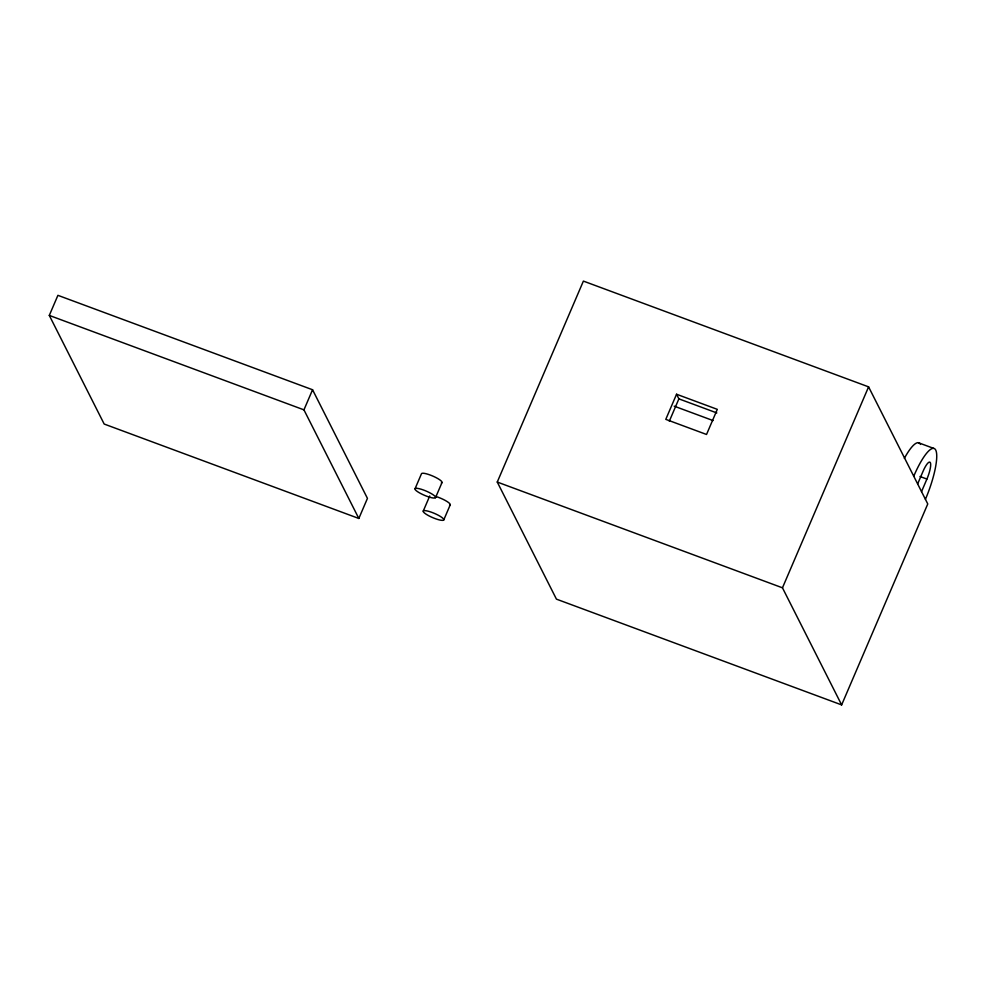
<?xml version="1.0" encoding="UTF-8"?>
<svg xmlns="http://www.w3.org/2000/svg" width="986" height="986" viewBox="0 0 986 986"><rect width="100%" height="100%" fill="white"/><g stroke="black" fill="none" stroke-linecap="round" stroke-linejoin="round"><path stroke-width="1.48" d="M49.3 315.421L57.915 295.332L312.562 389.753L367.445 498.374L358.83 518.463L104.183 424.042L49.3 315.421L303.947 409.856L358.83 518.463M303.947 409.856L312.562 389.753M415.057 488.736L421.515 473.662A11.166 2.28 23.2 0 1 434.21 476.706A11.166 2.28 23.2 0 1 441.346 482.918M423.265 511.044L429.736 495.97M435.529 497.634A11.166 2.28 23.2 0 0 421.158 489.229A11.166 2.28 23.2 0 0 419.186 492.692A11.166 2.28 23.2 0 0 435.529 497.634L441.999 482.561M443.749 519.942A11.166 2.28 23.2 0 0 429.378 511.537A11.166 2.28 23.2 0 0 427.406 515A11.166 2.28 23.2 0 0 443.749 519.942L450.22 504.869M497.264 482.055L583.392 281.096L868.592 386.857L927.764 503.945L841.637 704.904L556.437 599.143L497.264 482.055L782.465 587.816L841.637 704.904M676.556 394.24L665.784 419.358L706.531 434.469L717.303 409.35L676.556 394.24L678.886 398.862L716.822 412.937M669.321 421.195L678.886 398.862M782.465 587.816L868.592 386.857M917.646 483.916L923.032 471.357A13.964 3.241 -69.7 0 1 930.353 462.656A13.964 3.241 -69.7 0 1 926.914 479.06L921.54 491.62M918.397 442.714L933.68 448.383M919.975 476.485L926.914 479.06M674.202 406.17L713.051 420.566M904.347 458.367A41.88 9.712 -69.7 0 1 920.456 444.427M913.751 476.213A41.88 9.712 -69.7 0 1 935.739 450.097A41.88 9.712 -69.7 0 1 925.423 499.323M435.837 496.463A11.166 2.28 23.2 0 1 447.102 501.541A11.166 2.28 23.2 0 1 449.567 505.226"/></g></svg>
